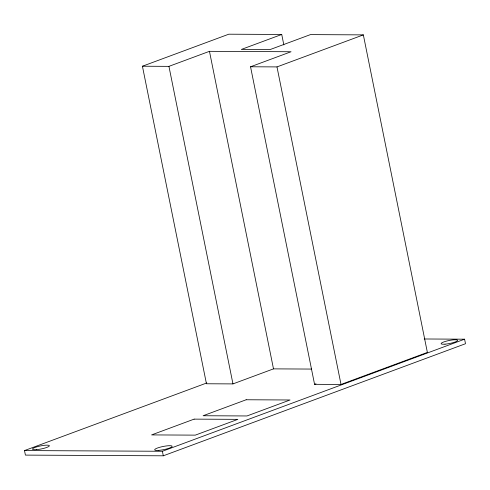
<?xml version="1.0" encoding="UTF-8"?>
<svg xmlns="http://www.w3.org/2000/svg" width="490" height="490" viewBox="0 0 490 490"><rect width="100%" height="100%" fill="white"/><g stroke="black" fill="none" stroke-linecap="round" stroke-linejoin="round"><path stroke-width="0.73" d="M311.622 369.068L273.493 368.872L232.964 383.903L206.455 383.768L142.425 66.224L228.793 34.196L281.732 34.465L283.845 44.951M142.425 66.224L168.934 66.358L209.463 51.328L291.066 51.744L250.543 66.775L314.568 384.319L341.016 384.454L427.378 352.42L363.347 34.882L310.427 34.612L270.021 49.594L241.331 49.447L281.732 34.465M250.543 66.775L276.985 66.91L363.347 34.882M424.205 338.982L464.587 339.19L465.5 343.723L163.305 455.804L25.413 455.106L24.5 450.567L206.823 382.947M314.568 384.319L315.989 383.793M24.5 450.567L162.392 451.272L464.587 339.19M276.985 66.91L341.016 384.454M209.463 51.328L273.493 368.872M168.934 66.358L232.964 383.903M162.392 451.272L163.305 455.804M194.138 419.128L151.582 434.912L195.314 435.132L237.864 419.348L194.138 419.128M246.176 399.76L203.099 415.74L246.972 415.961L290.049 399.987L246.176 399.76M36.456 449.649A8.618 1.556 -11.4 0 0 49.361 445.839A8.618 1.556 -11.4 0 0 36.922 446.813A8.618 1.556 -11.4 0 0 36.456 449.649M158.821 450.347A8.9 1.605 -11.4 0 0 172.149 446.408A8.9 1.605 -11.4 0 0 159.299 447.413A8.9 1.605 -11.4 0 0 158.821 450.347M445.012 344.17A8.44 1.525 -11.4 0 0 457.654 340.434A8.44 1.525 -11.4 0 0 445.465 341.389A8.44 1.525 -11.4 0 0 445.012 344.17"/></g></svg>
